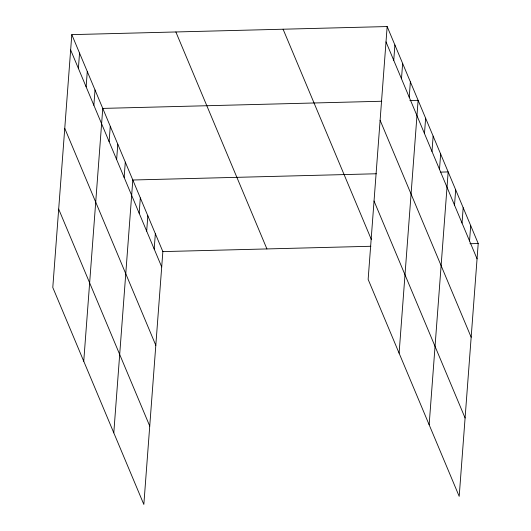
<?xml version="1.0" encoding="UTF-8"?>
<svg xmlns="http://www.w3.org/2000/svg" width="531" height="531" viewBox="0 0 531 531"><rect width="100%" height="100%" fill="white"/><g stroke="black" fill="none" stroke-linecap="round" stroke-linejoin="round"><path stroke-width="0.8" d="M71.804 34.634L52.788 287.483L143.841 504.45L162.858 251.601L71.804 34.634L387.159 26.55L478.212 243.517L459.196 496.366L368.142 279.399L387.159 26.55M78.389 68.413L79.544 53.073M86.128 86.852L87.283 71.519M93.868 105.297L95.022 89.958M83.745 361.253L102.762 108.404L381.776 101.248M109.12 141.638L110.275 126.305M116.634 159.539L117.782 144.2M124.141 177.434L125.296 162.101M113.793 432.851L132.81 180.002L376.306 173.763M139.168 213.236L140.317 197.904M146.675 231.138L147.83 215.798M154.189 249.032L155.344 233.7M393.743 60.328L394.898 44.989M401.482 78.767L402.637 63.435M409.222 97.213L410.377 81.874M399.106 353.168L418.116 100.319L409.852 100.532M424.475 133.553L425.63 118.221M431.988 151.454L433.137 136.122M439.495 169.349L440.65 154.017M429.148 424.767L448.164 171.918L440.73 172.11M454.523 205.152L455.671 189.819M462.03 223.053L463.185 207.721M469.543 240.955L470.698 225.615M162.858 251.601L370.89 246.271M469.948 243.729L478.212 243.517M386.004 41.883L477.057 258.849M380.11 120.265L471.163 337.231M374.036 201.017L465.09 417.983M283.089 29.218L371.328 239.474M175.867 31.966L266.92 248.933M70.65 49.967L161.703 266.934M64.755 128.349L155.809 345.316M58.682 209.101L149.735 426.068"/></g></svg>
